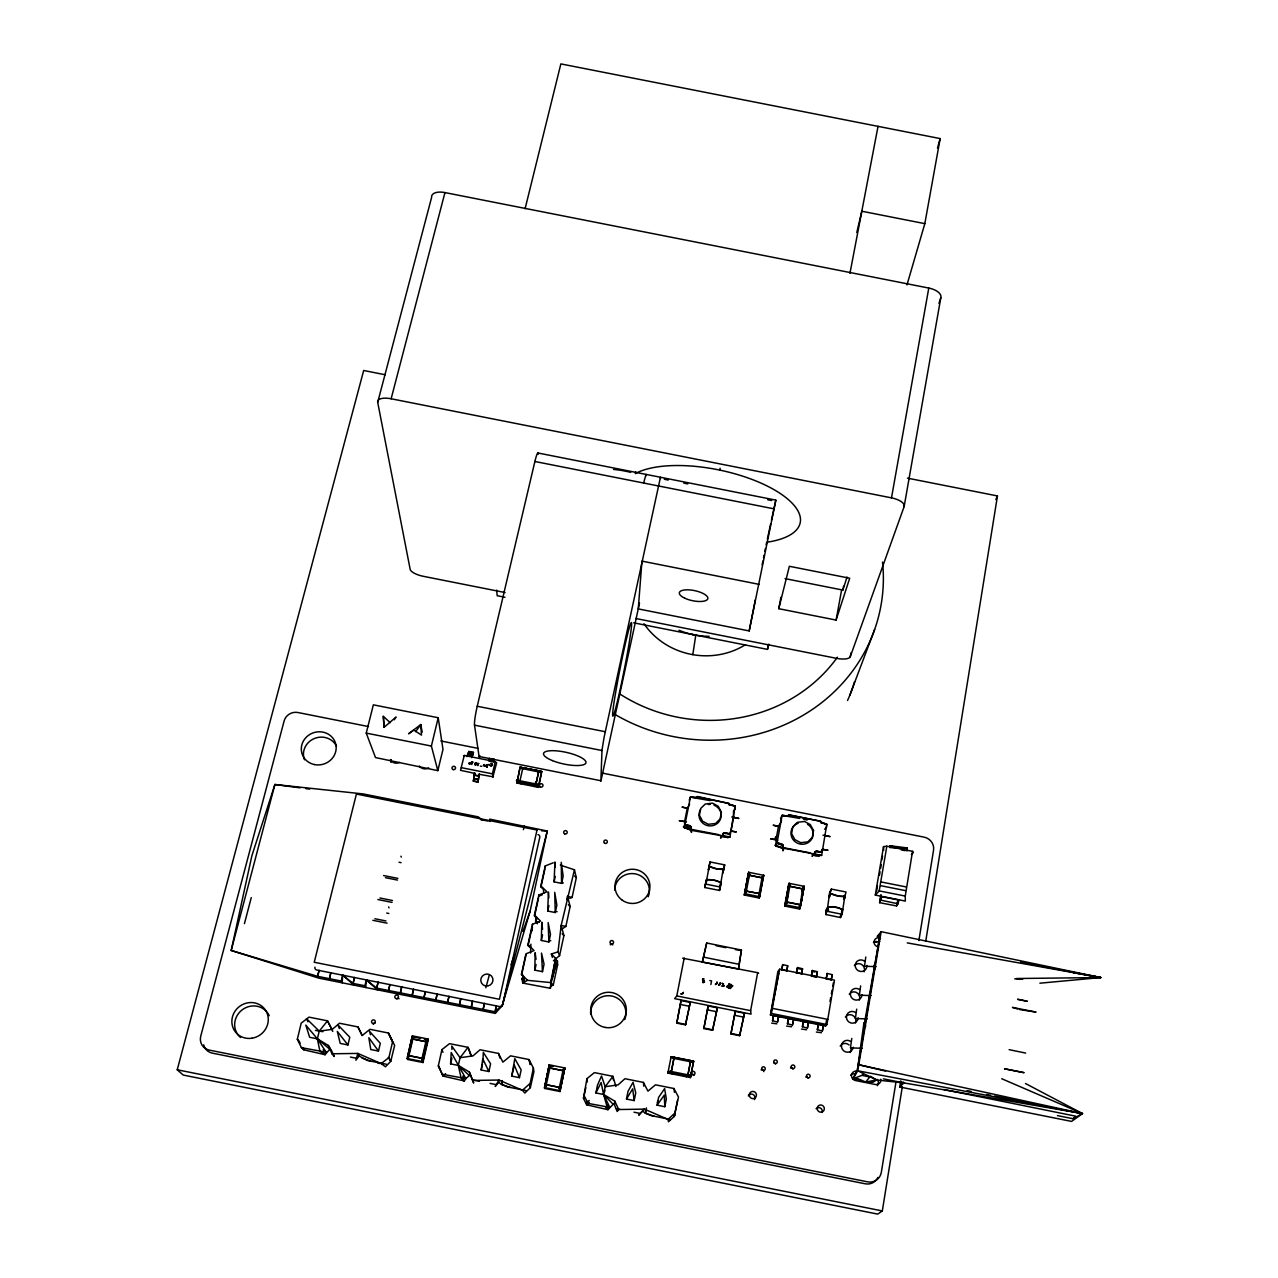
<?xml version="1.0" encoding="UTF-8"?>
<svg xmlns="http://www.w3.org/2000/svg" width="1278" height="1278" viewBox="0 0 1278 1278"><rect width="100%" height="100%" fill="white"/><g stroke="black" fill="none" stroke-linecap="round" stroke-linejoin="round"><path stroke-width="1.5" d="M728.476 804.597L735.074 806.051L735.058 809.389L733.46 811.099L733.604 817.361L738.924 818.447L731.815 817.009M660.454 478.499L660.454 477.269L604.095 737.326L602.002 750.074L600.868 781.273L639.511 603.104M907.332 847.937L890.047 845.732L890.015 847.618L907.332 847.937L906.917 850.988M542.447 971.663L541.505 953.084L544.061 964.155L542.447 971.663L534.859 970.146L535.131 952.701L536.041 959.331M471.151 762.854L472.684 761.992M548.869 941.966L548.15 922.572L550.483 934.537L548.869 941.966L541.313 940.464L541.792 922.189L542.559 929.41M900.702 1081.108L899.744 1086.987L1071.571 1121.413L1082.466 1113.569L903.865 1082.913L900.862 1084.319L900.942 1081.3M899.744 1086.987L903.865 1082.913L876.564 1079.958L872.97 1082.258L865.653 1082.035L860.382 1079.734L853.017 1078.808L857.554 1068.839L863.96 1022.64L865.749 1026.09M485.305 765.937C485.496 768.19 484.729 762.007 483.292 765.873L484.33 764.627M555.259 912.54L554.716 892.332L556.857 905.175L555.259 912.54L547.735 911.038L548.406 891.948L548.869 897.811M689.225 800.156L690.424 797.168L696.909 797.696L690.424 797.168L684.88 824.901C694.513 832.841 692.341 823.703 684.88 824.901L683.49 826.994L684.72 828.08L718.492 834.598M482.908 1062.274L483.292 1052.353L490.592 1063.807L488.883 1071.539L481.183 1070.005L482.764 1058.839L488.883 1071.539M561.569 883.37L561.234 862.362L563.167 876.053L561.569 883.37L554.093 881.868L554.94 861.979L555.259 867.363M880.462 938.579L877.347 936.231L879.999 935.272L857.554 1068.839M821.962 823.304L820.46 822.329L826.786 824.31L821.658 855.413L811.402 853.704M844.279 899.392L846.02 891.996L831.355 889.089L829.71 892.348L827.265 910.112A26.518 25.704 34.9 0 1 828.527 910.064M523.341 975.402L522.015 978.852L522.734 983.07L550.339 988.309L555.611 958.292L551.329 954.011L558.007 951.838L561.17 925.432L574.461 869.791L560.323 865.126M469.393 1072.066L473.595 1082.817L469.393 1072.066L458.307 1065.421L450.607 1063.887L451.214 1052.529L465.847 1078.568L464.377 1080.98L443.083 1076.092L438.354 1065.788L441.9 1049.653L449.552 1043.647L468.052 1047.337L471.518 1056.011M646.077 475.656L646.029 474.41L643.617 483.02M841.467 912.22A26.582 1.917 -79.2 0 1 842.825 909.808C836.946 906.118 823.336 903.626 826.099 914.553L840.493 917.54L842.138 914.281L844.742 896.469A26.407 25.416 29.4 0 1 831.163 893.801L830.556 893.753A26.279 1.709 -79 0 1 829.055 896.868L831.355 889.089M537.463 923.754L535.642 921.55L535.897 917.364M605.5 1107.036L607.961 1109.703L603.599 1094.479L605.181 1086.715L618.073 1084.894L624.942 1078.712L643.441 1082.418L647.962 1091.14L655.454 1084.814L673.969 1088.521L678.49 1097.051L674.257 1116.429L668.458 1121.796L667.979 1119.384L644.416 1109.128L618.728 1109.528L617.194 1111.54L614.367 1104.511L613.168 1104.272L607.961 1109.703L586.634 1104.799L583.471 1098.345L586.921 1078.664L594.43 1072.609L612.929 1076.316L615.932 1086.492M704.513 982.175C701.75 975.881 704.242 982.622 704.386 981.472M724.674 864.871L722.837 872.762L724.674 864.871L710.025 861.947L706.095 883.066M407.826 1055.516L411.676 1038.774L427.156 1041.937L423.274 1058.535L407.826 1055.516L411.676 1038.774L427.156 1041.937L423.274 1058.535L407.826 1055.372M331.881 1029.125L327.488 1020.834L309.004 1017.144L301.209 1023.119L297.343 1039.19L301.4 1047.656L303.797 1049.813L325.075 1054.701L329.772 1049.174L317.359 1038.838L305.793 1025.1L309.659 1037.305L317.359 1038.838L328.35 1045.468L330.091 1048.104M473.419 781.178L474.537 772.982L473.419 781.178L477.908 782.072L479.362 773.877L477.908 782.072M803.606 889.137L788.67 886.037L785.73 901.948L800.795 904.84L803.606 889.137L788.67 886.037L785.73 901.948M715.313 984.22L717.134 983.133L716.894 981.919M718.476 984.859L720.297 983.772L720.057 982.558M530.578 953.053L530.897 944.218M532.031 930.991L532.367 927.221M723.332 985.642L722.757 986.392L723.013 985.098M723.843 986.153L723.843 985.402M475.144 764.931C475.352 763.589 476.087 766.417 475.224 764.5M471.294 764.164C470.863 763.014 472.876 765.826 471.374 763.733M691.063 828.128L691.51 832.425L690.791 829.678L683.49 826.994L690.679 830.253L693.619 830.253M723.524 983.9L722.022 983.245L723.38 984.22M732.645 985.929C733.157 984.204 730.569 988.373 732.566 986.185M730.92 1033.95L735.249 1011.377L744.483 1013.246L739.627 1035.691L730.92 1033.95L735.249 1011.377M485.209 766.289L484.042 764.675M820.971 821.978L826.786 824.31L826.435 827.585L824.582 829.23M550.339 988.309L550.77 984.38M451.965 1049.43L451.773 1046.059L460.064 1057.705L473.02 1055.884L480.049 1049.749L498.532 1053.439L502.893 1062.13L510.545 1055.836L529.028 1059.542L533.389 1068.041L533.932 1071.683L530.354 1087.642L524.827 1093.073L522.398 1090.262L498.963 1080.038L495.177 1086.508L498.692 1082.354L498.963 1080.038L473.195 1080.421M703.843 1028.55L708.14 1005.978L717.373 1007.847L712.565 1030.276L703.843 1028.55L708.14 1005.978M614.367 1104.511L614.782 1101.141L603.599 1094.479L595.883 1092.946L597.481 1085.182L601.523 1075.996L605.181 1086.715L612.929 1076.316L613.328 1079.926M705.68 883.082L706.367 879.631L713.028 879.871L721.383 882.667L719.546 890.446L704.833 887.523L705.68 883.082L705.025 887.363M676.781 1023.135L681.03 1000.562L690.264 1002.431L685.503 1024.876L676.781 1023.135L681.03 1000.562M826.099 914.553L826.546 910.128L828.495 910.112M860.637 985.897L859.391 995.195L871.213 995.594M537.942 452.987L775.842 500.113L749.196 630.933L638.265 608.903L641.939 561.122L759.388 584.413M856.691 1009.157L855.413 1018.518L867.267 1018.917M851.787 1038.439L850.461 1047.88L862.362 1048.28M865.781 957.014L864.503 966.232L876.245 966.663M876.692 890.798L877.427 885.702M738.444 969.028L741.432 950.049L706.702 942.988L702.325 962.078L738.444 969.028L741.432 950.049M722.693 872.714L723.46 868.481M826.371 978.676L827.17 973.453L832.17 974.651L831.403 979.683L826.131 979.124L827.17 973.453M881.021 894.824L880.238 900.047L881.756 896.645L898.769 900.031L898.035 903.802L896.549 905.926L879.599 902.683L880.861 895.207M692.804 654.655L695.775 635.15L692.165 634.431M812.345 970.497L811.53 975.721L816.562 976.727L817.345 971.695L812.345 970.497L811.306 976.168M863.832 1026.713L879.999 935.272M803.862 887.875L802.712 887.635L803.814 888.002L804.118 886.309L789.133 883.338L788.606 884.664L784.692 906.054L799.677 909.041L802.712 887.635L804.118 886.309L800.236 907.763L785.219 904.776L784.692 906.054L786.625 902.204M797.536 967.542L796.466 973.213L797.536 967.542L802.52 968.74L801.498 974.219L802.52 968.74M385.205 374.758L363.687 370.492L177.227 1069.782L183.217 1075.07L877.698 1214.1L882.315 1210.937L902.3 1086.843M925.767 941.087L997.463 495.944L907.476 478.148M817.345 1029.733L818.431 1024.125L823.495 1025.132L822.345 1031.042L817.345 1029.733L818.431 1024.125M895.99 1081.939L881.341 1172.277A12.205 11.774 64.4 0 1 867.698 1181.862L209.336 1050.117A12.317 11.598 -38.9 0 1 200.758 1036.107L284.131 720.92A11.518 10.767 -17.9 0 1 298.014 712.533L368.463 726.559M918.898 940.528L933.547 850.19A11.454 10.895 32.2 0 0 924.17 837.154L603.264 773.286M788.877 884.887L790.028 885.111L788.83 885.015L789.133 883.338L790.028 885.111L786.737 903.179L785.219 904.776L789.133 883.338M782.711 964.586L781.657 970.258L782.711 964.586L787.711 965.785L786.673 971.248L787.711 965.785M843.704 898.354L844.375 895.271L843.879 898.242M822.345 1031.042L823.495 1025.132M905.255 896.07L912.54 851.324L886.836 846.212L883.529 846.611L875.286 895.079L905.319 901.07L905.255 896.07L879.2 890.894L875.286 895.079M802.408 1026.745L803.495 1021.138L808.559 1022.144L807.392 1028.055L802.408 1026.745L803.495 1021.138M807.392 1028.055L808.559 1022.144M825.796 914.585L828.176 906.917M473.403 752.359L471.79 757.519L473.403 752.359L468.93 751.464L466.949 756.496L468.93 751.464M787.472 1023.774L788.558 1018.151L793.622 1019.157L792.456 1025.068L787.472 1023.774L788.558 1018.151M879.44 875.398L880.047 871.804M880.654 868.225L881.261 864.647M1039.877 983.197L1100.773 977.558L881.149 931.678L857.746 1070.788L853.017 1078.808L863.081 1074.91M774.276 1015.786L770.474 1015.036L777.855 971.615L779.708 969.219L834.47 980.162L826.898 1024.541L825.508 1025.978L821.722 1025.228M792.456 1025.068L793.622 1019.157M879.2 890.894L886.836 846.212M476.518 762.758L475.975 762.631M675.423 1113.282L674.257 1116.429L677.5 1100.39M763.413 876.852L762.263 876.612L763.365 876.98L763.685 875.302L748.716 872.315L748.285 873.689L744.259 895.031L759.228 898.019L760.043 894.872L758.892 894.648L762.263 876.612L763.685 875.302L759.228 898.019L758.956 895.223M772.519 1020.787L773.621 1015.163L778.669 1016.186L777.519 1022.08L772.519 1020.787L773.621 1015.163M777.519 1022.08L778.669 1016.186M635.757 618.488L836.627 658.362A12.492 4.249 10.2 0 0 850.253 656.748L904.137 506.599L940.8 297.806A14.457 7.173 9.1 0 0 928.786 288.061L444.952 192.579A14.617 7.061 16.8 0 0 431.629 197.307L377.697 402.346L410.174 569.381A12.572 4.201 14.1 0 0 423.194 576.282L505.098 592.545M896.549 905.926L897.204 902.172M748.445 873.864L749.595 874.088L748.397 874.008L748.716 872.315L749.595 874.088L746.192 892.124L744.259 895.031L745.521 892.555M803.606 889.041L800.795 904.84L785.842 901.757M904.137 506.599A14.953 6.07 9.7 0 0 891.501 497.861L928.786 288.061M898.178 901.821L898.769 900.031M850.253 656.748L850.94 652.85M840.493 917.54L841.036 914.585M689.641 804.054L687.244 808.383L681.973 807.057L687.308 808.111L684.593 821.674L684.72 828.08M702.325 962.078L706.702 942.988M804.118 886.309L799.677 909.041L799.389 906.262M906.965 284.946L924.825 223.65L940.161 138.583L560.866 63.9L525.098 208.729M780.938 597.337L778.765 608.695L836.1 620.07L841.467 590.74M785.059 578.614L842.857 590.085L843.576 586.171M787.328 898.354L788.031 894.488M771.273 1014.093L778.653 973.532M825.508 1025.978L826.546 1020.323M829.981 1001.505L830.668 997.735M831.355 993.98L832.042 990.21M832.729 986.44L833.416 982.686M690.983 828.623L690.839 830.013M728.843 988.118L729.019 987.175L728.843 988.118L730.649 988.485L731.336 984.843M760.25 893.769L763.158 878.002L748.221 875.015L745.202 890.894L760.25 893.769L745.202 890.894M684.209 958.037L676.781 995.945L674.608 998.629L751.049 1014.125L750.633 1010.658L757.646 972.686L682.644 958.196M819.358 854.631L821.658 855.413L782.519 847.953L782.983 850.637L782.519 847.953L775.219 845.253L776.96 843.24L782.12 815.412L799.756 818.415M520.977 783.845L521.2 782.583L518.788 780.554L518.548 781.816L518.788 780.554L537.064 784.197L538.629 787.36L516.983 783.047L520.066 767.215L521.775 767.391L521.52 768.477L539.763 772.12L541.728 771.529L538.629 787.36L534.891 785.475M704.833 887.523L706.526 879.695M745.314 890.702L748.221 875.015L763.158 878.114M809.964 852.825L776.145 846.292L775.938 839.87L778.51 826.275L773.174 825.205L778.414 826.531L781.545 820.748L780.57 818.351L782.12 815.412L787.28 815.987L789.021 814.741L820.652 821.323M770.474 1015.036L779.708 969.219M536.824 785.443L537.064 784.197L536.824 785.443L538.533 785.794L541.728 771.529L540.003 771.017L539.763 772.12L540.003 771.017M812.968 976.504L816.322 977.175L817.345 971.695M831.147 980.13L832.17 974.651M476.79 762.918L474.985 763.621M760.043 894.872L758.892 894.648L759.691 896.709L744.675 893.705L748.716 872.315M730.105 988.373L730.872 984.284M672.947 1057.002L672.707 1058.184L672.947 1057.002L671.142 1056.73L667.883 1073.089L690.376 1077.578L693.635 1061.235L691.893 1060.788L691.654 1061.97L672.707 1058.184L671.142 1056.73L670.902 1057.673M710.856 984.523L711.558 980.881L709.833 980.545M849.95 273.316L878.034 126.346M719.642 835.429L729.898 837.138L735.074 806.051L729.61 804.229M729.403 833.783L731 830.892L733.668 817.089M709.018 867.251L709.609 866.596A26.279 25.48 15.7 0 0 723.172 869.328L719.546 890.446M633.68 622.817L767.487 649.384L768.238 645.47M686.222 1076.747L686.478 1075.469L690.376 1077.578L693.635 1061.235L671.142 1056.73M687.692 1076.108L690.695 1060.564L674.097 1057.321L671.11 1072.721L687.692 1076.108L690.695 1060.564M688.906 1076.252L689.146 1075.07L690.663 1076.699L688.906 1076.252L689.146 1075.07L670.151 1071.268L668.122 1072.194L667.883 1073.089L672.26 1072.721L672.02 1073.919M691.893 1060.788L691.654 1061.97L693.635 1061.235M739.627 1035.691L744.483 1013.246M669.928 1072.466L670.151 1071.268L669.896 1072.546L668.122 1072.194L690.663 1076.699M664.975 1104.336L665.359 1102.339M664.8 1106.716L666.317 1098.952L664.624 1088.616L658.617 1097.403L657.084 1105.182L664.8 1106.716L664.272 1095.134L657.084 1105.182M712.565 1030.276L717.373 1007.847M879.599 902.683L881.756 896.645M670.391 1119.48L651.093 1115.614L645.438 1113.186L646.157 1109.48M654.16 1116.237L645.438 1113.186L646.46 1107.946M749.196 630.933L755.298 599.829M762.151 564.86L762.918 560.962M657.355 1102.818L657.739 1100.805M881.804 859.95L882.555 856.068M559.828 1088.568L560.036 1091.524L560.004 1090.677L544.492 1087.578L544.875 1085.693L546.057 1085.933L550.131 1066.779L549.332 1064.83L564.78 1067.929L560.036 1091.524L544.572 1088.425L549.332 1064.83L544.572 1088.425L546.664 1084.479L545.466 1084.239M560.004 1090.677L560.371 1088.792L559.173 1088.552L563.215 1069.382L564.78 1067.929L560.004 1090.677L559.173 1088.552L560.371 1088.792M763.525 557.863L764.02 555.323M674.177 1057.289L671.11 1072.721L687.676 1075.948M744.675 893.705L745.042 891.884L746.192 892.124L745.042 891.884M785.219 904.776L785.587 902.939L786.737 903.179L785.587 902.939M425.622 1045.548L422.746 1058.024L423.002 1062.529L422.603 1061.603L407.123 1058.504L407.49 1056.618L408.688 1056.858L413.145 1037.8L412.411 1035.883L427.842 1038.966L428.226 1039.941L423.002 1062.529L407.554 1059.446L412.411 1035.883L412.826 1036.873L420.526 1038.407M422.603 1061.603L422.986 1059.718L421.788 1059.478L426.197 1040.42L427.842 1038.966L422.603 1061.603L421.788 1059.478L423.018 1059.813M626.476 1099.064L628.041 1091.3L633.073 1082.306L635.741 1092.834L634.192 1100.598L626.476 1099.064L632.69 1088.824L634.192 1100.598M690.679 830.253L729.898 837.138L727.885 836.419M685.503 1024.876L690.264 1002.431M765.394 548.518L764.851 551.217M840.301 917.3L840.86 914.489M604.462 1092.243L604.861 1090.23M719.722 470.08L720.105 468.195M709.162 865.382L708.395 869.887L710.025 861.947M766.129 544.923L766.672 542.255M526.424 1090.677L507.126 1086.827L501.583 1084.399L502.35 1080.725M522.398 1090.262L529.396 1084.063L530.354 1087.642L529.987 1084.191L533.389 1068.041M510.21 1087.434L501.583 1084.399L502.318 1080.932M783.174 845.748L782.424 848.512L775.219 845.253L776.145 846.292M482.573 820.172L478.196 816.85L363.16 793.926L274.898 784.5L251.91 855.621L231.19 950.465L318.653 978.101L495.273 1013.39L502.222 1005.674L530.114 911.118L547.272 831.019L489.714 819.134L490.033 821.466M555.642 959.283L557.448 961.088L557.607 964.874L553.262 985.098L550.882 986.057L550.626 982.574L555.611 958.292M552.527 978.405L555.818 963.085L557.607 964.874M553.422 960.8L559.588 955.625L563.902 935.576L561.17 925.432L565.866 926.406L570.132 906.533L567.528 896.293L572.081 897.444L576.314 877.746L574.461 869.791M377.505 989.859L366.291 979.843L365.732 987.511L364.901 985.769L366.323 979.906L376.706 988.134L494.937 1011.761L496.247 1005.802L495.273 1013.39L496.12 1009.524M511.759 1076.108L514.81 1058.663L521.152 1069.91L519.459 1077.658L511.759 1076.108L514.315 1065.149L519.459 1077.658M534.859 970.146L536.073 964.523M541.313 940.464L542.543 934.889M547.735 911.038L548.933 905.511M554.093 881.868L555.275 876.389M767.327 539.188L770.618 524.044M771.449 520.242L775.81 500.241M524.06 977.67L522.734 983.07L524.491 981.328L524.06 977.67L521.456 974.219L525.945 953.819L534.06 950.576L527.99 944.49L532.431 924.282L540.514 921.055L534.46 915.016L538.869 894.983L546.904 891.788L540.882 885.814L545.243 865.941L553.246 862.794M521.568 975.178L526.041 954.826M530.562 947.988L528.086 945.512L532.127 927.173M535.642 921.55L539.332 922.285L535.642 921.55L537.016 918.562L534.555 916.102L538.549 897.923M543.725 893.306L543.422 889.392L540.961 886.948L544.923 868.912M635.709 471.79L635.31 473.627A89.779 35.241 11.7 0 1 769.276 487.078A89.779 35.241 11.7 0 1 767.471 542.128M705.855 882.81L707.213 879.663A26.518 25.959 17.9 0 1 720.664 882.347L720.137 885.878M535.69 785.219L538.869 770.826L522.926 767.774L538.869 770.826L535.69 785.219L519.683 781.912L522.958 767.663M583.471 1098.345L585.835 1087.69M719.322 890.319L719.945 887.459M481.183 1070.005L482.477 1064.207M534.651 786.561L535.658 782.024M564.413 1069.622L563.215 1069.382L564.413 1069.718L564.78 1067.929M521.775 767.391L521.52 768.477L520.066 767.215L516.983 783.047L521.216 782.743M461.885 1078.312L464.377 1080.98L461.134 1078.009L458.307 1065.421L460.064 1057.705L468.052 1047.337L470.687 1054.941M708.859 868.002L708.651 869.983M450.607 1063.887L451.933 1058.088M548.949 1066.539L550.131 1066.779L548.949 1066.619L549.332 1064.83M523.389 829.678L524.236 826.019M328.35 1045.468L332.008 1053.791L357.856 1053.423L381.163 1063.615L385.477 1066.779L390.764 1061.315L388.911 1057.577L392.634 1041.49L388.432 1033.023L369.949 1029.317L362.153 1035.579L357.952 1026.921L339.485 1023.231L332.312 1029.349L319.26 1031.138L315.426 1030.372M479.314 774.308L493.42 776.864L492.429 773.829L495.257 761.624L464.265 755.458L463.834 756.288M492.845 777.008L496.663 762.822L495.257 761.624M722.629 834.885L720.552 838.128L722.405 836.147L728.3 837.585L722.198 836.531L723.556 833.048M723.715 869.583L722.853 872.746M407.554 1059.446L411.995 1040.42M600.804 780.714L479.074 756.48L474.505 725.153A15.272 1.597 -78.6 0 1 477.237 706.255L534.891 461.486A14.745 1.486 -79.2 0 1 538.246 454.281M469.745 763.972C467.333 762.583 470.687 765.298 470.064 762.567M487.11 767.343L486.774 764.867L487.733 764.995L486.199 765.378L486.902 767.359M475.448 773.541L460.527 770.314L464.265 755.458M856.787 232.516L861.819 211.221L924.825 223.65M378.48 1051.059L368.847 1037.72L370.78 1049.526L378.48 1051.059L380.317 1043.359L369.47 1031.25L370.524 1034.765M437.827 770.65L431.389 746.064L438.21 717.741L373.352 704.833L366.243 733.109L375.508 757.566L437.827 770.65L442.987 749.387L438.21 717.741M347.92 1044.957L337.312 1031.41L340.22 1043.407L347.92 1044.957L349.789 1037.241L337.967 1024.956L339.341 1028.534M341.258 981.057L342.664 975.13L342.2 982.798L341.258 981.057L317.631 976.328L231.19 950.465L274.898 784.5L300.074 787.855M322.551 1052.018L325.075 1054.701L319.947 1051.379L317.359 1038.838L319.26 1031.138L327.488 1020.834L332.791 1031.458M566.729 899.488L567.528 896.293M767.487 649.384L768.797 644.128M778.765 608.695L789.357 566.282L849.694 578.231L836.1 620.07M472.285 762.199L472.189 763.222M476.119 762.966L476.023 763.988M489.41 758.253L488.643 760.602L493.356 761.784L494.442 759.42M377.697 402.346A15.112 5.991 15.5 0 1 391.132 398.768L444.952 192.579M244.433 923.643L251.271 897.603M783.079 846.963L782.424 848.512L785.363 848.512M427.395 1040.643L426.197 1040.42L427.427 1040.755L427.842 1038.966M411.947 1037.56L413.145 1037.8L411.947 1037.56L412.411 1035.883M485.848 987.782L489.298 975.082M493.356 761.784L493.931 759.164L490.912 758.557M937.477 148.056L940.161 138.583M359.102 1056.027L355.859 1060.229L357.856 1053.423L359.102 1056.027L367.473 1060.484L386.755 1064.334M553.262 985.098L550.626 982.574L557.448 961.088M815.06 852.394C819.278 847.713 807.616 857.857 819.773 855.797L814.102 854.407L812.041 856.356L815.652 851.579M842.857 590.085L847.058 577.001M938.947 303.461L940.8 297.806M763.222 876.66L763.685 875.302M511.024 964.778L514.315 955.529M522.878 931.47L530.114 911.118M717.341 982.51L716.255 983.693M720.504 983.149L719.434 984.332M469.361 762.79L469.074 762.87M841.691 912.252L842.314 909.569A26.678 25.864 34.7 0 0 828.863 906.885L828.304 906.917A26.582 1.741 -79.1 0 0 826.754 909.872M849.774 695.36L874.615 629.575M787.887 888.593L789.085 888.689M824.789 835.508L830.109 836.611L823 835.173M822.313 849.359L827.761 850.174L822.313 849.359L820.827 851.995M800.539 906.07L799.453 905.703L800.236 907.763M722.965 833.927L724.674 832.665M715.584 984.587L716.639 984.028M718.763 985.21L719.802 984.667M995.834 499.538L997.463 495.944M489.921 758.509L488.643 760.602L493.292 761.48M820.604 821.179L788.877 815.06M595.883 1092.946L601.107 1082.514L603.599 1094.479L609.766 1107.355L588.088 1103.409L583.711 1094.863L584.078 1098.457M803.542 887.651L801.689 891.341L802.84 891.581M564.812 1068.839L562.751 1072.769L563.933 1073.009M717.246 982.942L715.728 983.948M720.425 983.581L718.891 984.587M723.636 986.44L723.891 985.594M394.263 719.802L396.036 717.038L384.087 727.326L383.32 716.351L390.237 722.693M697.181 796.817L729.099 803.511L697.389 796.498L695.583 797.728L690.424 797.168M640.07 1113.426L638.776 1115.231L644.416 1109.128L640.07 1113.426L634 1112.195M415.669 731.607L420.766 724.578L422.219 732.182M877.347 936.231L881.149 931.678M697.037 796.977L695.887 797.664M815.316 851.643L821.802 852.17L816.642 851.036M728.156 985.562L728.971 984.683L727.278 986.36L728.156 985.562L727.326 986.376L728.588 986.648L729.067 983.916L728.588 986.648L727.278 986.36M723.204 833.304L729.706 833.831L724.259 832.761M475.001 763.158L475.911 762.646M471.167 762.391L472.956 762.151M407.123 1058.504L408.688 1056.858L407.49 1056.618M544.492 1087.578L546.057 1085.933L544.875 1085.773M911.406 854.567L913.339 852.554L912.54 851.324M900.862 1084.319L903.195 1081.907M561.393 929.457L565.866 926.406M1057.449 1115.598L1073.105 1118.729L1075.725 1116.173L943.755 1089.495M588.088 1103.409L586.634 1104.799L589.222 1102.403M477.349 765.394C479.969 762.966 476.327 764.563 477.924 765.602M445.607 1073.68L443.083 1076.092L438.354 1065.788L440.255 1069.686M492.286 764.787L490.912 766.049L489.107 765.043C486.662 762.359 494.666 769.308 490.992 763.078L492.286 764.787L491.918 763.685M667.979 1119.384L674.832 1113.154M475.927 762.934L475.56 763.829M472.077 762.167L471.726 763.062M788.542 815.987L782.12 815.412M442.571 1074.303L465.847 1078.568L469.33 1075.501L470.528 1075.741M381.163 1063.615L388.911 1057.577M494.937 1011.761L502.685 1004.7L539.763 837.282A2.364 2.284 -8.4 0 0 537.958 834.582M788.558 815.428L787.631 815.923M586.011 1102.61L589.238 1100.534M522.734 983.07L527.542 980.338L550.626 982.574M1073.105 1118.729L1082.466 1113.569L1025.499 1083.52M538.533 785.794L516.839 781.465L518.788 780.554M569.732 898.386L572.081 897.444M542.223 894.792L538.949 896.102L538.869 894.983M384.087 727.326L383.32 716.351M362.057 1035.164L357.952 1026.921M876.564 1079.958L865.653 1082.035L870.382 1076.284L876.564 1079.958L857.746 1070.788L1082.466 1113.569L1001.712 1078.728M875.781 942.158L879.679 941.551M703.092 982.59C705.632 982.223 699.833 978.629 704.05 978.868C700.839 977.494 704.801 984.076 702.66 982.447M816.322 851.244L821.802 852.17M724.211 832.905L729.706 833.831M845.285 896.421L838.831 896.166L830.54 893.482M723.875 869.264L717.405 869.008L709.13 866.324M1016.377 978.517L1100.773 977.558L1020.659 962.222M541.584 830.812L547.272 831.019L502.222 1005.674A2.428 2.38 -32.4 0 1 499.794 1006.585L316.736 970.002A2.46 2.348 -32.9 0 1 314.947 967.19M1014.764 978.852L1022.704 979.252M516.839 781.465L518.533 781.657M1009.141 1049.669L1025.627 1053.072M783.19 845.876C784.069 847.649 779.644 841.212 776.96 843.24L782.679 844.566M305.889 788.622L309.755 789.133M474.25 775.091L478.803 775.714M317.359 1038.838L326.209 1052.225L301.4 1047.656M771.688 1023.103L776.8 1023.822M786.577 1026.074L791.689 1026.793M801.482 1029.046L806.594 1029.764M816.37 1032.033L821.482 1032.736M684.641 821.419L679.241 820.652L686.366 822.042M776.034 839.614L770.586 838.831L777.711 840.237M322.871 1031.665L319.26 1031.138L306.48 1018.646L307.934 1021.777M730.936 831.163L736.352 831.962L731 830.892M1019.62 1009.588L1036.043 1012.096L1012.432 1007.384L1017.831 1009.029M796.929 968.484L801.945 969.283M811.706 971.424L815.044 971.951M467.588 755.074L472.141 755.841M489.218 759.388L493.771 760.154M1073.248 972.67L1100.773 977.558L907.236 942.892M881.325 881.996L905.99 886.9M880.861 885.718L905.383 890.606M473.771 778.909L478.291 779.756M468.451 753.333L472.956 754.18M519.683 781.912L535.626 784.996M391.132 398.768L891.501 497.861M664.352 479.266L668.25 480.049M683.858 483.132L687.772 483.915M767.759 499.762L771.656 500.529M534.891 461.486L774.196 508.884M467.668 754.164L472.205 755.058M474.074 775.203L478.627 776.097M680.519 1004.524L689.321 1006.249M707.677 1009.94L716.463 1011.681M734.818 1015.355L743.62 1017.096M883.402 1078.856L903.865 1082.913M504.986 597.257L497.19 595.708L496.647 590.101M477.237 706.255L605.245 731.719M474.505 725.153L601.97 750.521M440.862 740.968L478.036 748.365M468.962 751.863L473.435 752.742M735.074 806.051L729.371 804.629M826.786 824.31L822.089 822.968M366.243 733.109L431.389 746.064M520.066 767.215L541.728 771.529M480.416 766.097L481.63 766.337M901.294 849.87L905.048 850.621M461.374 767.679L492.429 773.829M684.88 824.901L690.28 826.131L691.078 827.809M776.96 843.24L783.158 845.573M480.48 819.565L488.132 821.083M747.55 877.603L748.7 877.826M744.994 891.085L746.144 891.309M705.712 884.104L720.409 887.044M785.411 902.108L786.577 902.332M799.245 904.872L800.395 905.096M827.425 911.358L842.138 914.281M562.032 882.715L563.326 882.97M399.024 862.251L401.084 862.666M1017.655 999.348L1027.368 1001.281L1017.719 999.284M383.576 875.542L397.873 878.385M555.802 911.486L557.096 911.741M385.461 877.682L397.474 880.079M716.143 945.736L725.792 947.669M735.457 949.602L739.323 950.369M781.864 969.794L786.881 970.801M796.689 972.766L801.721 973.756M379.917 898.003L392.538 900.527M377.905 899.552L392.074 902.396M549.524 940.512L550.818 940.768M386.739 913.067L388.816 913.482M374.869 918.738L385.972 920.959M372.841 920.304L387.074 923.147M772.455 1008.374L827.809 1019.381M770.953 1013.358L826.898 1024.541M777.439 1015.786L789.213 1018.135M795.06 1019.301L804.82 1021.25M807.808 1021.841L818.831 1024.045M676.781 995.945L750.633 1010.658M773.414 1015.579L778.478 1016.585M788.334 1018.566L791.705 1019.237M803.271 1021.537L817.92 1024.461M818.192 1024.525L823.24 1025.531M778.078 1016.553L789.453 1018.806M793.255 1019.572L804.645 1021.825M1004.524 1068.807L1023.806 1072.657M1004.588 1068.775L1023.886 1072.609M967.079 1090.613L970.992 1091.396M986.632 1094.511L990.546 1095.294M994.46 1096.061L1082.466 1113.569L858.592 1064.702L885.622 1071.092M861.963 1075.373L870.909 1077.162M364.901 985.769L353.079 983.405L342.664 975.13L353.958 985.146M473.962 778.526L478.483 779.436M473.355 780.954L477.844 781.848M704.066 957.254L739.147 964.315M674.049 1072.993L684.704 1075.117M424.376 1039.174L428.226 1039.941L426.085 1043.854L427.267 1044.094M549.396 1065.756L553.262 1066.523M422.778 1058.12L423.961 1058.36M472.397 1079.878L479.49 1081.3M490.065 1083.409L496.136 1084.623M616.331 1108.665L619.878 1109.384M350.412 1057.066L356.482 1058.28M177.227 1069.782L882.315 1210.937M468.355 754.212L472.844 755.122M731.176 1033.439L739.85 1035.244M704.066 1028.023L712.741 1029.828M676.973 1022.608L685.631 1024.413M881.053 900.207L898.035 903.802M803.447 819.214L807.137 820.029M709.977 800.587L697.021 798.335M890.047 845.732L897.444 847.873M853.337 1077.673L860.382 1079.734M362.025 1058.072L370.556 1061.091M721.671 986.153L721.383 985.913M829.566 897.108L829.71 892.348M821.882 822.872L821.035 822.089M782.328 844.247L783.142 845.189M690.2 825.907L691.047 826.85M757.646 972.686L758.621 973.341M498.692 1082.354L501.583 1084.399M642.594 1111.141L645.438 1113.186M606.635 1104.927L609.766 1107.355M462.748 1076.14L465.847 1078.568M323.158 1049.797L326.209 1052.225M458.307 1065.421L469.33 1075.501M574.541 875.989L576.314 877.746M568.359 904.776L570.132 906.533M562.112 933.803L563.902 935.576M521.456 974.219L527.542 980.338M522.015 978.852L524.491 981.328M603.599 1094.479L613.168 1104.272M332.008 1053.791L334.293 1056.539L330.97 1049.414M299.595 1041.969L297.343 1039.19L300.122 1043.247M388.304 1057.449L390.764 1061.315L394.646 1045.42L392.634 1041.49M302.503 1047.481L303.797 1049.813M614.782 1101.141L618.728 1109.528M558.007 951.838L559.588 955.625M400.925 856.196L401.292 857.091M388.656 906.933L389.023 907.827M441.9 1049.653L442.987 1052.321M873.992 965.162L875.238 968.884M551.329 954.011L552.368 957.398M498.532 1053.439L499.986 1058.168M530.466 1064.286L529.028 1059.542L530.194 1064.606M673.969 1088.521L674.449 1092.323M788.606 884.664L789.037 888.833M527.99 944.49L528.086 945.512M532.431 924.282L532.527 925.336M534.46 915.016L534.555 916.102M643.441 1082.418L643.745 1086.172M540.882 885.814L540.961 886.948M545.243 865.941L545.323 867.123M883.529 846.611L883.689 850.253M586.921 1078.664L587.001 1082.354M480.161 756.017A14.585 1.454 -78.5 0 1 479.074 756.48M613.6 469.457A43.101 16.854 12.7 0 1 630.661 472.349M709.162 636.332A74.156 69.076 9 0 1 678.969 630.246M745.537 644.655A72.335 67.606 8.9 0 1 643.968 623.712M845.093 896.725A26.279 1.885 -79.1 0 1 844.167 899.105M714.019 805.156A11.135 10.751 13.2 0 1 720.217 819.725A11.135 10.751 13.2 0 1 704.961 824.645A11.135 10.751 13.2 0 1 700.552 809.501M708.3 804.517A11.135 10.751 13.2 0 1 710.233 804.405M807.568 824.278A11.151 10.735 23.5 0 1 810.092 841.1A11.151 10.735 23.5 0 1 792.759 839.151A11.151 10.735 23.5 0 1 798.255 823.224M203.681 1044.813A12.221 11.502 -39.1 0 0 212.308 1053.136L865.318 1183.811A12.109 11.678 64.7 0 0 877.906 1177.405M240.504 1037.496A18.419 17.429 -37.9 0 1 242.181 1009.844A18.419 17.429 -37.9 0 1 269.243 1015.706M379.326 1063.536A6.71 6.47 -41.2 0 1 377.665 1062.817M373.32 1024.365A1.853 1.773 -37.6 0 1 375.093 1023.103M748.301 1095.901A3.61 3.546 63.6 0 1 753.237 1094.591A3.61 3.546 63.6 0 1 754.435 1099.623M816.067 1108.761A3.626 3.53 60.5 0 1 822.137 1112.435M690.791 1074.862A1.821 1.805 67.6 0 1 693.938 1075.389M397.154 998.757A1.837 1.773 -34.7 0 1 399.087 998.741M761.065 1069.862A1.821 1.789 56.9 0 1 763.749 1071.619M805.779 1077.114A1.821 1.789 56.2 0 1 808.031 1077.993M790.491 1068.009A1.821 1.789 55.1 0 1 792.967 1069.063M880.814 1079.239A4.84 4.681 54.3 0 1 875.35 1084.511L855.477 1080.533A4.84 4.697 54.2 0 1 851.579 1074.91A4.84 4.697 54.2 0 1 857.059 1071.14M877.059 1079.319A4.808 4.649 54.6 0 1 877.347 1085.677M850.605 1075.229A4.792 4.649 54.6 0 1 854.79 1073.951M773.813 1062.833A1.821 1.789 54.8 0 1 775.522 1063.951M590.58 1014.061A17.7 17.588 -20.5 0 1 611.203 995.929A17.7 17.588 -20.5 0 1 624.718 1019.652M840.205 1046.043A5.959 5.799 50.8 0 1 849.087 1044.989M850.685 1047.385A5.959 5.799 50.8 0 1 850.19 1052.513M853.225 1047.225A6.007 5.831 50.3 0 1 845.716 1051.938A6.007 5.831 50.3 0 1 842.01 1043.615A6.007 5.831 50.3 0 1 850.637 1041.426M845.349 1016.968A5.927 5.751 46.7 0 1 855.445 1023.007M858.161 1017.847A5.975 5.799 46.3 0 1 850.908 1022.975A5.975 5.799 46.3 0 1 846.899 1014.78A5.975 5.799 46.3 0 1 855.541 1012.495M849.263 994.124A5.895 5.719 43.8 0 1 859.311 1000.147M862.059 994.811A5.943 5.767 43.4 0 1 854.838 999.907A5.943 5.767 43.4 0 1 850.828 991.76A5.943 5.767 43.4 0 1 859.455 989.491M610.245 944.841A1.773 1.757 -4.1 0 1 612.801 944.905M854.343 965.513A5.879 5.687 40.4 0 1 864.12 971.791M866.883 965.449A5.911 5.719 40 0 1 860.094 971.408A5.911 5.719 40 0 1 855.701 963.229A5.911 5.719 40 0 1 864.615 961.232M614.654 890.063A17.365 16.981 3 0 1 635.438 873.912A17.365 16.981 3 0 1 648.202 896.741M877.938 946.822A4.713 4.537 38.2 0 1 874.104 941.391A4.713 4.537 38.2 0 1 879.456 937.796M873.433 942.413A4.681 4.505 38.5 0 1 877.059 941.598M304.483 759.787A17.413 16.342 -18.3 0 1 314.228 738.572A17.413 16.342 -18.3 0 1 336.529 746.272M776.369 839.678A1.757 1.693 21.5 0 1 776.609 836.451M428.689 767.886A6.965 6.614 -13.4 0 1 419.28 766.017M390.972 762.439A6.917 6.55 -15 0 1 391.34 759.723M399.583 762.407A6.965 6.598 -14.8 0 1 390.365 759.915M518.165 782.519A1.757 1.693 -7.4 0 1 516.536 780.842A1.757 1.693 -7.4 0 1 518.181 779.133M882.523 562.08A177.099 165.134 8.9 0 1 800.619 716.734A177.099 165.134 8.9 0 1 614.526 714.162M837.394 657.211A156.827 146.219 8.9 0 1 619.83 693.986M854.567 681.749A163.951 154.366 8.9 0 1 847.554 700.488M683.315 992.447C683.826 995.179 679.001 992.862 681.43 994.188L683.315 992.447M813.511 830.492L812.329 837.314L807.776 841.898L800.651 842.649L794.852 839.582L791.625 833.607L792.839 826.786L797.36 822.329L804.501 821.466L810.268 824.582L813.511 830.492M728.508 987.095L728.332 988.022L728.508 987.063L726.607 986.696L728.508 987.095M721.383 812.153L720.105 818.942L715.504 823.527L708.331 824.278L702.565 821.195L699.417 815.252L700.711 808.447L705.312 804.006L712.469 803.143L718.22 806.258L721.383 812.153M729.61 984.028L729.706 986.84L729.61 984.028M564.093 1070.868L560.627 1087.61L545.131 1084.575L548.693 1067.753L564.157 1070.916L560.627 1087.61L545.179 1084.431L548.693 1067.753L564.157 1070.916M484.426 1003.454L483.116 1009.396L484.442 1003.518M472.604 1001.089L471.294 1007.032L472.604 1001.089M460.783 998.725L459.473 1004.668L460.783 998.725M537.016 830.029L499.426 999.268L314.244 962.27L356.402 794.053L537.016 830.029M448.977 996.361L447.635 1002.303L448.993 996.425M425.334 991.648L423.992 997.575L425.366 991.712M437.156 993.996L435.814 999.939L437.172 994.076M413.529 989.284L412.171 995.227L413.561 989.348M401.723 986.92L400.349 992.862L401.723 986.92M389.902 984.555L388.528 990.498L389.934 984.635M378.096 982.207L376.706 988.134L378.096 982.207M354.469 977.478L353.079 983.405L354.501 977.558M330.858 972.766L329.452 978.692L330.858 972.766M319.053 970.401L317.631 976.328L319.085 970.481M478.659 763.493L477.317 764.372L478.659 763.493M420.766 724.578L408.577 733.796L413.8 730.089L421.468 735.09L420.766 724.578M391.787 1040.116L388.432 1033.023L392.234 1041.187L391.787 1040.116M618.696 695.935A47.845 2.173 -78.8 0 0 631.556 622.737A47.845 2.173 -78.8 0 0 616.076 689.912A47.845 2.173 -78.8 0 0 618.696 695.935M684.704 598.168A14.553 5.144 11.7 0 0 707.724 598.967A14.553 5.144 11.7 0 0 688.331 589.845A14.553 5.144 11.7 0 0 684.704 598.168M552.415 760.602A21.726 5.959 12.3 0 0 585.899 762.934A21.726 5.959 12.3 0 0 555.882 750.809A21.726 5.959 12.3 0 0 552.415 760.602M485.56 985.961A6.15 5.991 -28.9 0 0 492.701 978.117A6.15 5.991 -28.9 0 0 482.381 976.057A6.15 5.991 -28.9 0 0 485.56 985.961M251.862 1038.231A18.579 17.557 -37.6 0 0 264.865 1009.253A18.579 17.557 -37.6 0 0 233.475 1013.997A18.579 17.557 -37.6 0 0 251.862 1038.231M373.495 1023.502A1.869 1.789 -37.3 0 0 374.965 1020.643A1.869 1.789 -37.3 0 0 371.786 1020.898A1.869 1.789 -37.3 0 0 373.495 1023.502M749.291 1094.703A3.626 3.562 62.9 0 0 754.403 1098.313A3.626 3.562 62.9 0 0 754.883 1092.067A3.626 3.562 62.9 0 0 749.291 1094.703M817.201 1108.537A3.658 3.546 60 0 0 822.569 1111.78A3.658 3.546 60 0 0 822.553 1105.502A3.658 3.546 60 0 0 817.201 1108.537M691.382 1072.865A1.837 1.821 66.2 0 0 693.826 1074.878A1.837 1.821 66.2 0 0 694.321 1071.747A1.837 1.821 66.2 0 0 691.382 1072.865M396.739 998.661A1.853 1.789 -34.3 0 0 398.193 995.834A1.853 1.789 -34.3 0 0 395.014 996.089A1.853 1.789 -34.3 0 0 396.739 998.661M761.656 1068.712A1.837 1.805 56.2 0 0 764.468 1070.149A1.837 1.805 56.2 0 0 764.276 1067.002A1.837 1.805 56.2 0 0 761.656 1068.712M806.514 1076.124A1.837 1.789 55.6 0 0 809.325 1077.578A1.837 1.789 55.6 0 0 809.102 1074.415A1.837 1.789 55.6 0 0 806.514 1076.124M791.226 1066.89A1.837 1.789 54.6 0 0 794.037 1068.344A1.837 1.789 54.6 0 0 793.814 1065.181A1.837 1.789 54.6 0 0 791.226 1066.89M773.669 1061.842A1.837 1.805 54.2 0 0 776.481 1063.296A1.837 1.805 54.2 0 0 776.273 1060.133A1.837 1.805 54.2 0 0 773.669 1061.842M604.973 1027.4A17.844 17.716 -18.9 0 0 625.421 1004.3A17.844 17.716 -18.9 0 0 595.149 998.31A17.844 17.716 -18.9 0 0 604.973 1027.4M610.948 943.867A1.789 1.773 -3.7 0 0 613.568 942.221A1.789 1.773 -3.7 0 0 610.82 940.816A1.789 1.773 -3.7 0 0 610.948 943.867M622.37 900.303A17.493 17.109 3.1 0 0 649.879 887.954A17.493 17.109 3.1 0 0 625.134 870.797A17.493 17.109 3.1 0 0 622.37 900.303M604.638 843.224A1.773 1.725 -0.2 0 0 607.338 841.803A1.773 1.725 -0.2 0 0 604.734 840.253A1.773 1.725 -0.2 0 0 604.638 843.224M564.62 833.831A1.773 1.709 -4.9 0 0 567.224 832.234A1.773 1.709 -4.9 0 0 564.509 830.86A1.773 1.709 -4.9 0 0 564.62 833.831M314.596 764.595A17.541 16.47 -18.1 0 0 335.491 743.125A17.541 16.47 -18.1 0 0 306.145 737.342A17.541 16.47 -18.1 0 0 314.596 764.595M453.163 769.58A1.773 1.677 -11.8 0 0 455.527 767.679A1.773 1.677 -11.8 0 0 452.668 766.688A1.773 1.677 -11.8 0 0 453.163 769.58M540.418 786.897A1.757 1.693 -5.5 0 0 543.006 785.331A1.757 1.693 -5.5 0 0 540.322 783.973A1.757 1.693 -5.5 0 0 540.418 786.897"/></g></svg>
